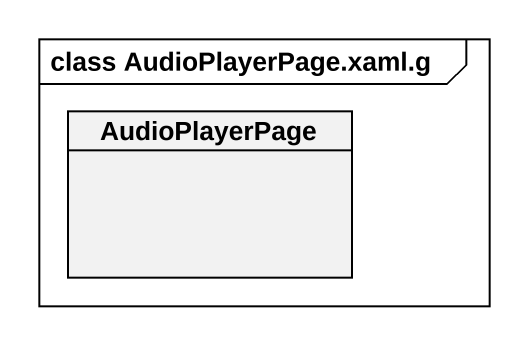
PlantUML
@startuml
mainframe class AudioPlayerPage.xaml.g
hide circle
hide empty members
class AudioPlayerPage
@enduml
